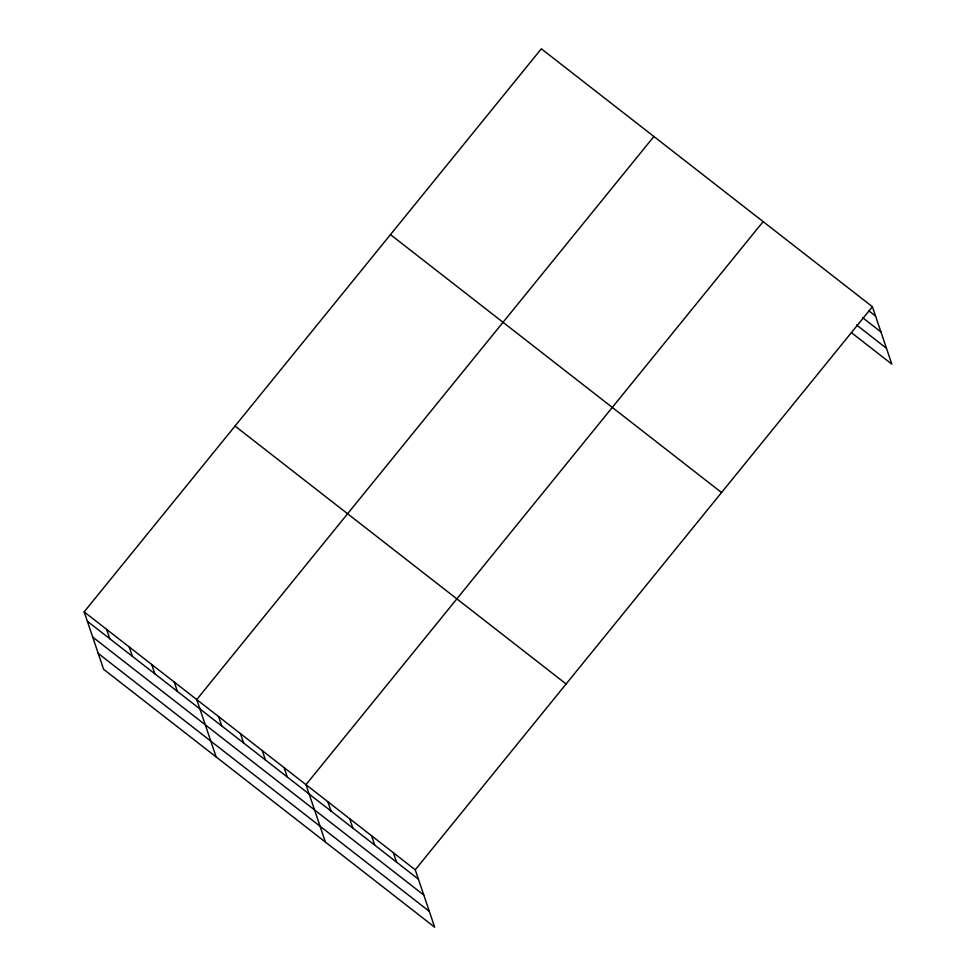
<?xml version="1.0" encoding="UTF-8"?>
<svg xmlns="http://www.w3.org/2000/svg" width="976" height="976" viewBox="0 0 976 976"><rect width="100%" height="100%" fill="white"/><g stroke="black" fill="none" stroke-linecap="round" stroke-linejoin="round"><path stroke-width="1.46" d="M84.168 611.867L415.239 869.799L434.674 927.2L103.59 669.268L84.168 611.867L541.326 48.8L872.41 306.732L891.832 364.133L851.584 332.779M653.896 136.494L196.737 699.56L216.16 756.961M763.147 221.613L305.988 784.68L325.423 842.081M415.239 869.799L872.41 306.732M868.677 310.71L875.57 316.09M862.54 317.615L880.938 331.95M856.562 324.984L886.464 348.286M390.461 234.606L721.545 492.538M235.033 426.048L566.104 683.981M87.328 621.224L418.411 879.156M92.696 637.084L423.779 895.016M98.234 653.42L429.306 911.34M393.389 852.768L396.561 862.137M371.539 835.749L374.711 845.106M349.689 818.73L352.861 828.087M327.838 801.699L331.01 811.068M284.138 767.661L287.298 777.018M262.288 750.629L265.448 759.987M240.438 733.61L243.597 742.968M218.587 716.591L221.747 725.949M174.216 682.017L177.388 691.386M151.707 664.485L154.867 673.843M129.186 646.942L132.358 656.299M106.677 629.41L109.849 638.768"/></g></svg>
